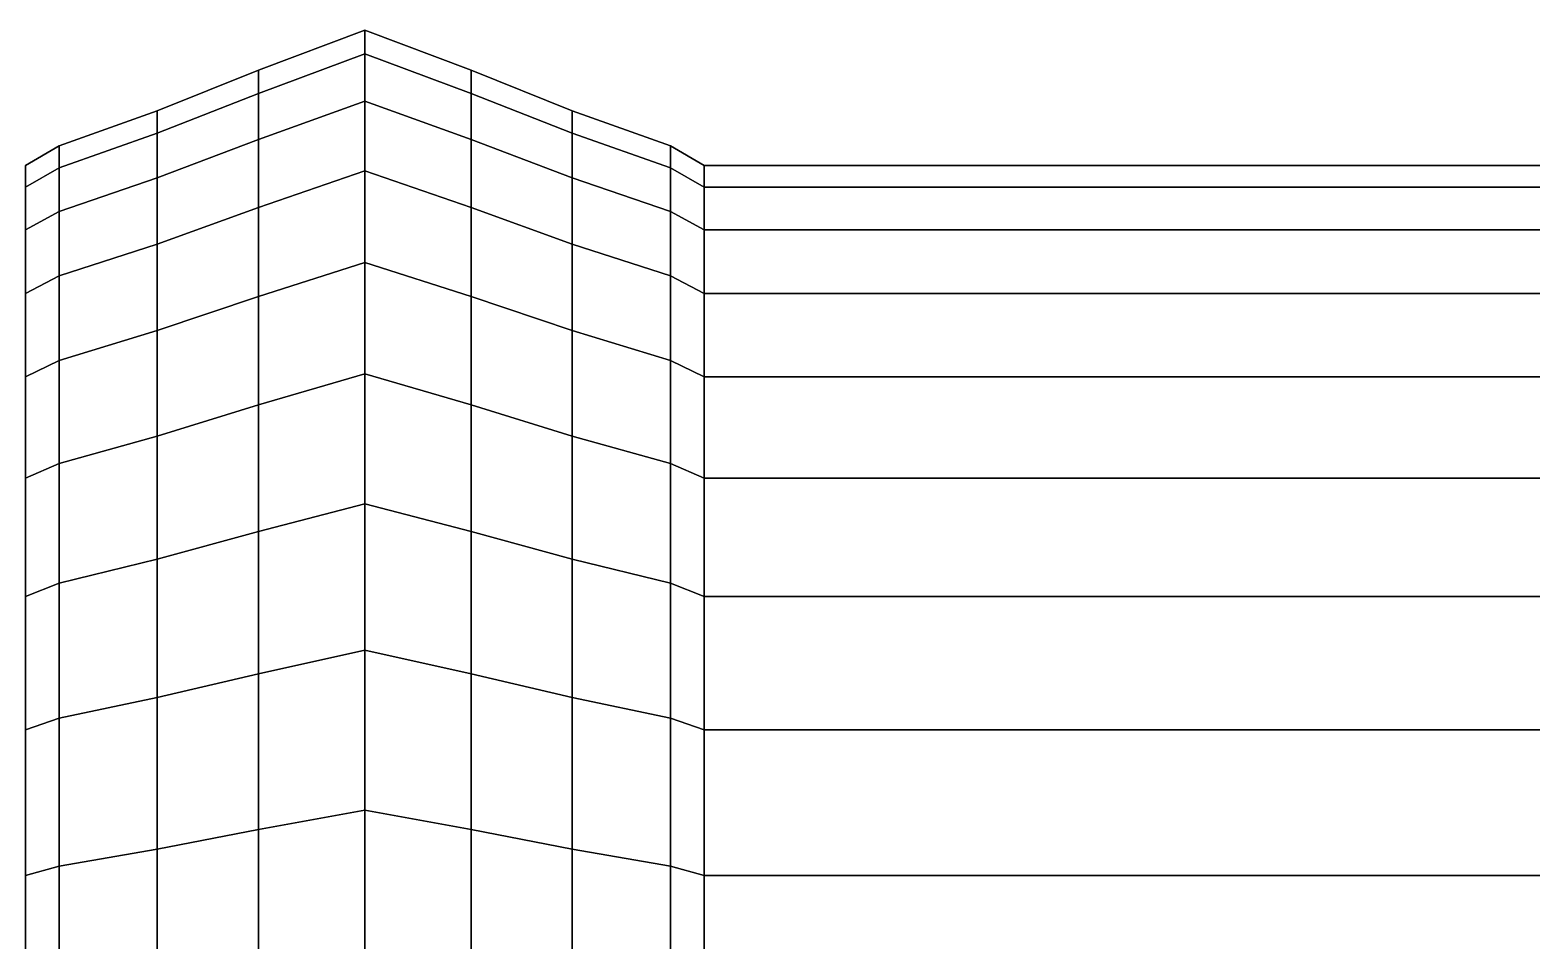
# Model space of a CAD drawing. Extents: x -4.7 to 8.2, y 0.4 to 1.1.
# Drawn here: x -3.8665 to -3.5376, y 0.8897 to 1.0891 of the extents above; entities that cross this region are included whole.
import ezdxf

# ---------------------------------------------------------------- set-up
doc = ezdxf.new("R2010")
doc.units = 0

msp = doc.modelspace()

# ---------------------------------------------------------------- linework, layer by layer
at = {"layer": 'polySurface8', "color": 253}
for points in [[(-3.7932, 1.08389, 2.32188), (-3.7932, 1.0891, 2.27646), (-3.81647, 1.08029, 2.27607), (-3.81647, 1.07522, 2.32073)], [(-3.7932, 1.0891, 2.27646), (-3.7932, 1.0891, 2.23067), (-3.81647, 1.08029, 2.23106), (-3.81647, 1.08029, 2.27607)], [(-3.7932, 1.0891, 2.23067), (-3.7932, 1.08389, 2.18525), (-3.81647, 1.07522, 2.1864), (-3.81647, 1.08029, 2.23106)], [(-3.76992, 1.07522, 2.32073), (-3.76992, 1.08029, 2.27607), (-3.7932, 1.0891, 2.27646), (-3.7932, 1.08389, 2.32188)], [(-3.76992, 1.08029, 2.27607), (-3.76992, 1.08029, 2.23106), (-3.7932, 1.0891, 2.23067), (-3.7932, 1.0891, 2.27646)], [(-3.76992, 1.08029, 2.23106), (-3.76992, 1.07522, 2.1864), (-3.7932, 1.08389, 2.18525), (-3.7932, 1.0891, 2.23067)], [(-3.7932, 1.07356, 2.36623), (-3.7932, 1.08389, 2.32188), (-3.81647, 1.07522, 2.32073), (-3.81647, 1.06516, 2.36433)], [(-3.7932, 1.08389, 2.18525), (-3.7932, 1.07356, 2.14091), (-3.81647, 1.06516, 2.14281), (-3.81647, 1.07522, 2.1864)], [(-3.76992, 1.06516, 2.36433), (-3.76992, 1.07522, 2.32073), (-3.7932, 1.08389, 2.32188), (-3.7932, 1.07356, 2.36623)], [(-3.76992, 1.07522, 2.1864), (-3.76992, 1.06516, 2.14281), (-3.7932, 1.07356, 2.14091), (-3.7932, 1.08389, 2.18525)], [(-3.81647, 1.07522, 2.32073), (-3.81647, 1.08029, 2.27607), (-3.83865, 1.07143, 2.27523), (-3.83865, 1.0665, 2.31823)], [(-3.81647, 1.08029, 2.27607), (-3.81647, 1.08029, 2.23106), (-3.83865, 1.07143, 2.2319), (-3.83865, 1.07143, 2.27523)], [(-3.81647, 1.08029, 2.23106), (-3.81647, 1.07522, 2.1864), (-3.83865, 1.0665, 2.18891), (-3.83865, 1.07143, 2.2319)], [(-3.74775, 1.0665, 2.31823), (-3.74775, 1.07143, 2.27523), (-3.76992, 1.08029, 2.27607), (-3.76992, 1.07522, 2.32073)], [(-3.74775, 1.07143, 2.27523), (-3.74775, 1.07143, 2.2319), (-3.76992, 1.08029, 2.23106), (-3.76992, 1.08029, 2.27607)], [(-3.74775, 1.07143, 2.2319), (-3.74775, 1.0665, 2.18891), (-3.76992, 1.07522, 2.1864), (-3.76992, 1.08029, 2.23106)], [(-3.81647, 1.06516, 2.36433), (-3.81647, 1.07522, 2.32073), (-3.83865, 1.0665, 2.31823), (-3.83865, 1.05672, 2.3602)], [(-3.81647, 1.07522, 2.1864), (-3.81647, 1.06516, 2.14281), (-3.83865, 1.05672, 2.14693), (-3.83865, 1.0665, 2.18891)], [(-3.7932, 1.05826, 2.40879), (-3.7932, 1.07356, 2.36623), (-3.81647, 1.06516, 2.36433), (-3.81647, 1.05027, 2.40618)], [(-3.7932, 1.07356, 2.14091), (-3.7932, 1.05826, 2.09834), (-3.81647, 1.05027, 2.10096), (-3.81647, 1.06516, 2.14281)], [(-3.76992, 1.05027, 2.40618), (-3.76992, 1.06516, 2.36433), (-3.7932, 1.07356, 2.36623), (-3.7932, 1.05826, 2.40879)], [(-3.76992, 1.06516, 2.14281), (-3.76992, 1.05027, 2.10096), (-3.7932, 1.05826, 2.09834), (-3.7932, 1.07356, 2.14091)], [(-3.74775, 1.05672, 2.3602), (-3.74775, 1.0665, 2.31823), (-3.76992, 1.07522, 2.32073), (-3.76992, 1.06516, 2.36433)], [(-3.74775, 1.0665, 2.18891), (-3.74775, 1.05672, 2.14693), (-3.76992, 1.06516, 2.14281), (-3.76992, 1.07522, 2.1864)], [(-3.83865, 1.0665, 2.31823), (-3.83865, 1.07143, 2.27523), (-3.86013, 1.06372, 2.27363), (-3.86013, 1.05891, 2.31345)], [(-3.83865, 1.07143, 2.27523), (-3.83865, 1.07143, 2.2319), (-3.86013, 1.06372, 2.2335), (-3.86013, 1.06372, 2.27363)], [(-3.83865, 1.07143, 2.2319), (-3.83865, 1.0665, 2.18891), (-3.86013, 1.05891, 2.19368), (-3.86013, 1.06372, 2.2335)], [(-3.72626, 1.05891, 2.31345), (-3.72626, 1.06372, 2.27363), (-3.74775, 1.07143, 2.27523), (-3.74775, 1.0665, 2.31823)], [(-3.72626, 1.06372, 2.27363), (-3.72626, 1.06372, 2.2335), (-3.74775, 1.07143, 2.2319), (-3.74775, 1.07143, 2.27523)], [(-3.72626, 1.06372, 2.2335), (-3.72626, 1.05891, 2.19368), (-3.74775, 1.0665, 2.18891), (-3.74775, 1.07143, 2.2319)], [(-3.83865, 1.05672, 2.3602), (-3.83865, 1.0665, 2.31823), (-3.86013, 1.05891, 2.31345), (-3.86013, 1.04938, 2.35233)], [(-3.83865, 1.0665, 2.18891), (-3.83865, 1.05672, 2.14693), (-3.86013, 1.04938, 2.15481), (-3.86013, 1.05891, 2.19368)], [(-3.72626, 1.04938, 2.35233), (-3.72626, 1.05891, 2.31345), (-3.74775, 1.0665, 2.31823), (-3.74775, 1.05672, 2.3602)], [(-3.72626, 1.05891, 2.19368), (-3.72626, 1.04938, 2.15481), (-3.74775, 1.05672, 2.14693), (-3.74775, 1.0665, 2.18891)], [(-3.86013, 1.05891, 2.31345), (-3.86013, 1.06372, 2.27363), (-3.86749, 1.05947, 2.27248), (-3.86749, 1.05473, 2.31)], [(-3.86013, 1.06372, 2.27363), (-3.86013, 1.06372, 2.2335), (-3.86749, 1.05947, 2.23466), (-3.86749, 1.05947, 2.27248)], [(-3.86013, 1.06372, 2.2335), (-3.86013, 1.05891, 2.19368), (-3.86749, 1.05473, 2.19713), (-3.86749, 1.05947, 2.23466)], [(-3.81647, 1.05027, 2.40618), (-3.81647, 1.06516, 2.36433), (-3.83865, 1.05672, 2.3602), (-3.83865, 1.04224, 2.40049)], [(-3.81647, 1.06516, 2.14281), (-3.81647, 1.05027, 2.10096), (-3.83865, 1.04224, 2.10664), (-3.83865, 1.05672, 2.14693)], [(-3.74775, 1.04224, 2.40049), (-3.74775, 1.05672, 2.3602), (-3.76992, 1.06516, 2.36433), (-3.76992, 1.05027, 2.40618)], [(-3.74775, 1.05672, 2.14693), (-3.74775, 1.04224, 2.10664), (-3.76992, 1.05027, 2.10096), (-3.76992, 1.06516, 2.14281)], [(-3.7189, 1.05473, 2.31), (-3.7189, 1.05947, 2.27248), (-3.72626, 1.06372, 2.27363), (-3.72626, 1.05891, 2.31345)], [(-3.7189, 1.05947, 2.27248), (-3.7189, 1.05947, 2.23466), (-3.72626, 1.06372, 2.2335), (-3.72626, 1.06372, 2.27363)], [(-3.7189, 1.05947, 2.23466), (-3.7189, 1.05473, 2.19713), (-3.72626, 1.05891, 2.19368), (-3.72626, 1.06372, 2.2335)], [(-3.7189, 1.05473, 2.19713), (-3.7189, 1.05947, 2.23466), (-3.15197, 1.05947, 2.23466), (-3.15197, 1.05473, 2.19713)], [(-3.7189, 1.05947, 2.23466), (-3.7189, 1.05947, 2.27248), (-3.15197, 1.05947, 2.27248), (-3.15197, 1.05947, 2.23466)], [(-3.7189, 1.05947, 2.27248), (-3.7189, 1.05473, 2.31), (-3.15197, 1.05473, 2.31), (-3.15197, 1.05947, 2.27248)], [(-3.86013, 1.04938, 2.35233), (-3.86013, 1.05891, 2.31345), (-3.86749, 1.05473, 2.31), (-3.86749, 1.04532, 2.34663)], [(-3.86013, 1.05891, 2.19368), (-3.86013, 1.04938, 2.15481), (-3.86749, 1.04532, 2.1605), (-3.86749, 1.05473, 2.19713)], [(-3.83865, 1.04224, 2.40049), (-3.83865, 1.05672, 2.3602), (-3.86013, 1.04938, 2.35233), (-3.86013, 1.03526, 2.38964)], [(-3.83865, 1.05672, 2.14693), (-3.83865, 1.04224, 2.10664), (-3.86013, 1.03526, 2.11749), (-3.86013, 1.04938, 2.15481)], [(-3.7932, 1.03824, 2.44892), (-3.7932, 1.05826, 2.40879), (-3.81647, 1.05027, 2.40618), (-3.81647, 1.03079, 2.44562)], [(-3.7932, 1.05826, 2.09834), (-3.7932, 1.03824, 2.05822), (-3.81647, 1.03079, 2.06151), (-3.81647, 1.05027, 2.10096)], [(-3.76992, 1.03079, 2.44562), (-3.76992, 1.05027, 2.40618), (-3.7932, 1.05826, 2.40879), (-3.7932, 1.03824, 2.44892)], [(-3.76992, 1.05027, 2.10096), (-3.76992, 1.03079, 2.06151), (-3.7932, 1.03824, 2.05822), (-3.7932, 1.05826, 2.09834)], [(-3.72626, 1.03526, 2.38964), (-3.72626, 1.04938, 2.35233), (-3.74775, 1.05672, 2.3602), (-3.74775, 1.04224, 2.40049)], [(-3.72626, 1.04938, 2.15481), (-3.72626, 1.03526, 2.11749), (-3.74775, 1.04224, 2.10664), (-3.74775, 1.05672, 2.14693)], [(-3.7189, 1.04532, 2.34663), (-3.7189, 1.05473, 2.31), (-3.72626, 1.05891, 2.31345), (-3.72626, 1.04938, 2.35233)], [(-3.7189, 1.05473, 2.19713), (-3.7189, 1.04532, 2.1605), (-3.72626, 1.04938, 2.15481), (-3.72626, 1.05891, 2.19368)], [(-3.7189, 1.04532, 2.1605), (-3.7189, 1.05473, 2.19713), (-3.15197, 1.05473, 2.19713), (-3.15197, 1.04532, 2.1605)], [(-3.7189, 1.05473, 2.31), (-3.7189, 1.04532, 2.34663), (-3.15197, 1.04532, 2.34663), (-3.15197, 1.05473, 2.31)], [(-3.86013, 1.03526, 2.38964), (-3.86013, 1.04938, 2.35233), (-3.86749, 1.04532, 2.34663), (-3.86749, 1.0314, 2.3818)], [(-3.86013, 1.04938, 2.15481), (-3.86013, 1.03526, 2.11749), (-3.86749, 1.0314, 2.12533), (-3.86749, 1.04532, 2.1605)], [(-3.81647, 1.03079, 2.44562), (-3.81647, 1.05027, 2.40618), (-3.83865, 1.04224, 2.40049), (-3.83865, 1.0233, 2.43846)], [(-3.81647, 1.05027, 2.10096), (-3.81647, 1.03079, 2.06151), (-3.83865, 1.0233, 2.06867), (-3.83865, 1.04224, 2.10664)], [(-3.74775, 1.0233, 2.43846), (-3.74775, 1.04224, 2.40049), (-3.76992, 1.05027, 2.40618), (-3.76992, 1.03079, 2.44562)], [(-3.74775, 1.04224, 2.10664), (-3.74775, 1.0233, 2.06867), (-3.76992, 1.03079, 2.06151), (-3.76992, 1.05027, 2.10096)], [(-3.7189, 1.0314, 2.3818), (-3.7189, 1.04532, 2.34663), (-3.72626, 1.04938, 2.35233), (-3.72626, 1.03526, 2.38964)], [(-3.7189, 1.04532, 2.1605), (-3.7189, 1.0314, 2.12533), (-3.72626, 1.03526, 2.11749), (-3.72626, 1.04938, 2.15481)], [(-3.7189, 1.0314, 2.12533), (-3.7189, 1.04532, 2.1605), (-3.15197, 1.04532, 2.1605), (-3.15197, 1.0314, 2.12533)], [(-3.7189, 1.04532, 2.34663), (-3.7189, 1.0314, 2.3818), (-3.15197, 1.0314, 2.3818), (-3.15197, 1.04532, 2.34663)], [(-3.83865, 1.0233, 2.43846), (-3.83865, 1.04224, 2.40049), (-3.86013, 1.03526, 2.38964), (-3.86013, 1.01678, 2.42481)], [(-3.83865, 1.04224, 2.10664), (-3.83865, 1.0233, 2.06867), (-3.86013, 1.01678, 2.08232), (-3.86013, 1.03526, 2.11749)], [(-3.72626, 1.01678, 2.42481), (-3.72626, 1.03526, 2.38964), (-3.74775, 1.04224, 2.40049), (-3.74775, 1.0233, 2.43846)], [(-3.72626, 1.03526, 2.11749), (-3.72626, 1.01678, 2.08232), (-3.74775, 1.0233, 2.06867), (-3.74775, 1.04224, 2.10664)], [(-3.7932, 1.01382, 2.48596), (-3.7932, 1.03824, 2.44892), (-3.81647, 1.03079, 2.44562), (-3.81647, 1.00702, 2.48204)], [(-3.7932, 1.03824, 2.05822), (-3.7932, 1.01382, 2.02118), (-3.81647, 1.00702, 2.0251), (-3.81647, 1.03079, 2.06151)], [(-3.76992, 1.00702, 2.48204), (-3.76992, 1.03079, 2.44562), (-3.7932, 1.03824, 2.44892), (-3.7932, 1.01382, 2.48596)], [(-3.76992, 1.03079, 2.06151), (-3.76992, 1.00702, 2.0251), (-3.7932, 1.01382, 2.02118), (-3.7932, 1.03824, 2.05822)], [(-3.86013, 1.01678, 2.42481), (-3.86013, 1.03526, 2.38964), (-3.86749, 1.0314, 2.3818), (-3.86749, 1.01318, 2.41494)], [(-3.86013, 1.03526, 2.11749), (-3.86013, 1.01678, 2.08232), (-3.86749, 1.01318, 2.09219), (-3.86749, 1.0314, 2.12533)], [(-3.7189, 1.01318, 2.41494), (-3.7189, 1.0314, 2.3818), (-3.72626, 1.03526, 2.38964), (-3.72626, 1.01678, 2.42481)], [(-3.7189, 1.0314, 2.12533), (-3.7189, 1.01318, 2.09219), (-3.72626, 1.01678, 2.08232), (-3.72626, 1.03526, 2.11749)], [(-3.81647, 1.00702, 2.48204), (-3.81647, 1.03079, 2.44562), (-3.83865, 1.0233, 2.43846), (-3.83865, 1.00018, 2.47352)], [(-3.81647, 1.03079, 2.06151), (-3.81647, 1.00702, 2.0251), (-3.83865, 1.00018, 2.03361), (-3.83865, 1.0233, 2.06867)], [(-3.74775, 1.00018, 2.47352), (-3.74775, 1.0233, 2.43846), (-3.76992, 1.03079, 2.44562), (-3.76992, 1.00702, 2.48204)], [(-3.74775, 1.0233, 2.06867), (-3.74775, 1.00018, 2.03361), (-3.76992, 1.00702, 2.0251), (-3.76992, 1.03079, 2.06151)], [(-3.7189, 1.01318, 2.09219), (-3.7189, 1.0314, 2.12533), (-3.15197, 1.0314, 2.12533), (-3.15197, 1.01318, 2.09219)], [(-3.7189, 1.0314, 2.3818), (-3.7189, 1.01318, 2.41494), (-3.15197, 1.01318, 2.41494), (-3.15197, 1.0314, 2.3818)], [(-3.83865, 1.00018, 2.47352), (-3.83865, 1.0233, 2.43846), (-3.86013, 1.01678, 2.42481), (-3.86013, 0.99423, 2.45728)], [(-3.83865, 1.0233, 2.06867), (-3.83865, 1.00018, 2.03361), (-3.86013, 0.99423, 2.04985), (-3.86013, 1.01678, 2.08232)], [(-3.72626, 0.99423, 2.45728), (-3.72626, 1.01678, 2.42481), (-3.74775, 1.0233, 2.43846), (-3.74775, 1.00018, 2.47352)], [(-3.72626, 1.01678, 2.08232), (-3.72626, 0.99423, 2.04985), (-3.74775, 1.00018, 2.03361), (-3.74775, 1.0233, 2.06867)], [(-3.86013, 0.99423, 2.45728), (-3.86013, 1.01678, 2.42481), (-3.86749, 1.01318, 2.41494), (-3.86749, 0.99095, 2.44554)], [(-3.86013, 1.01678, 2.08232), (-3.86013, 0.99423, 2.04985), (-3.86749, 0.99095, 2.06159), (-3.86749, 1.01318, 2.09219)], [(-3.7189, 0.99095, 2.44554), (-3.7189, 1.01318, 2.41494), (-3.72626, 1.01678, 2.42481), (-3.72626, 0.99423, 2.45728)], [(-3.7189, 1.01318, 2.09219), (-3.7189, 0.99095, 2.06159), (-3.72626, 0.99423, 2.04985), (-3.72626, 1.01678, 2.08232)], [(-3.7932, 0.98538, 2.51933), (-3.7932, 1.01382, 2.48596), (-3.81647, 1.00702, 2.48204), (-3.81647, 0.97934, 2.51485)], [(-3.7932, 1.01382, 2.02118), (-3.7932, 0.98538, 1.9878), (-3.81647, 0.97934, 1.99228), (-3.81647, 1.00702, 2.0251)], [(-3.76992, 0.97934, 2.51485), (-3.76992, 1.00702, 2.48204), (-3.7932, 1.01382, 2.48596), (-3.7932, 0.98538, 2.51933)], [(-3.76992, 1.00702, 2.0251), (-3.76992, 0.97934, 1.99228), (-3.7932, 0.98538, 1.9878), (-3.7932, 1.01382, 2.02118)], [(-3.7189, 0.99095, 2.06159), (-3.7189, 1.01318, 2.09219), (-3.15197, 1.01318, 2.09219), (-3.15197, 0.99095, 2.06159)], [(-3.7189, 1.01318, 2.41494), (-3.7189, 0.99095, 2.44554), (-3.15197, 0.99095, 2.44554), (-3.15197, 1.01318, 2.41494)], [(-3.81647, 0.97934, 2.51485), (-3.81647, 1.00702, 2.48204), (-3.83865, 1.00018, 2.47352), (-3.83865, 0.97326, 2.50511)], [(-3.81647, 1.00702, 2.0251), (-3.81647, 0.97934, 1.99228), (-3.83865, 0.97326, 2.00202), (-3.83865, 1.00018, 2.03361)], [(-3.74775, 0.97326, 2.50511), (-3.74775, 1.00018, 2.47352), (-3.76992, 1.00702, 2.48204), (-3.76992, 0.97934, 2.51485)], [(-3.74775, 1.00018, 2.03361), (-3.74775, 0.97326, 2.00202), (-3.76992, 0.97934, 1.99228), (-3.76992, 1.00702, 2.0251)], [(-3.83865, 0.97326, 2.50511), (-3.83865, 1.00018, 2.47352), (-3.86013, 0.99423, 2.45728), (-3.86013, 0.96797, 2.48654)], [(-3.83865, 1.00018, 2.03361), (-3.83865, 0.97326, 2.00202), (-3.86013, 0.96797, 2.0206), (-3.86013, 0.99423, 2.04985)], [(-3.72626, 0.96797, 2.48654), (-3.72626, 0.99423, 2.45728), (-3.74775, 1.00018, 2.47352), (-3.74775, 0.97326, 2.50511)], [(-3.72626, 0.99423, 2.04985), (-3.72626, 0.96797, 2.0206), (-3.74775, 0.97326, 2.00202), (-3.74775, 1.00018, 2.03361)], [(-3.86013, 0.96797, 2.48654), (-3.86013, 0.99423, 2.45728), (-3.86749, 0.99095, 2.44554), (-3.86749, 0.96506, 2.47311)], [(-3.86013, 0.99423, 2.04985), (-3.86013, 0.96797, 2.0206), (-3.86749, 0.96506, 2.03402), (-3.86749, 0.99095, 2.06159)], [(-3.7189, 0.96506, 2.47311), (-3.7189, 0.99095, 2.44554), (-3.72626, 0.99423, 2.45728), (-3.72626, 0.96797, 2.48654)], [(-3.7189, 0.99095, 2.06159), (-3.7189, 0.96506, 2.03402), (-3.72626, 0.96797, 2.0206), (-3.72626, 0.99423, 2.04985)], [(-3.7189, 0.96506, 2.03402), (-3.7189, 0.99095, 2.06159), (-3.15197, 0.99095, 2.06159), (-3.15197, 0.96506, 2.03402)], [(-3.7189, 0.99095, 2.44554), (-3.7189, 0.96506, 2.47311), (-3.15197, 0.96506, 2.47311), (-3.15197, 0.99095, 2.44554)], [(-3.7932, 0.95336, 2.54851), (-3.7932, 0.98538, 2.51933), (-3.81647, 0.97934, 2.51485), (-3.81647, 0.94818, 2.54354)], [(-3.7932, 0.98538, 1.9878), (-3.7932, 0.95336, 1.95862), (-3.81647, 0.94818, 1.96359), (-3.81647, 0.97934, 1.99228)], [(-3.76992, 0.94818, 2.54354), (-3.76992, 0.97934, 2.51485), (-3.7932, 0.98538, 2.51933), (-3.7932, 0.95336, 2.54851)], [(-3.76992, 0.97934, 1.99228), (-3.76992, 0.94818, 1.96359), (-3.7932, 0.95336, 1.95862), (-3.7932, 0.98538, 1.9878)], [(-3.81647, 0.94818, 2.54354), (-3.81647, 0.97934, 2.51485), (-3.83865, 0.97326, 2.50511), (-3.83865, 0.94296, 2.53273)], [(-3.81647, 0.97934, 1.99228), (-3.81647, 0.94818, 1.96359), (-3.83865, 0.94296, 1.9744), (-3.83865, 0.97326, 2.00202)], [(-3.74775, 0.94296, 2.53273), (-3.74775, 0.97326, 2.50511), (-3.76992, 0.97934, 2.51485), (-3.76992, 0.94818, 2.54354)], [(-3.74775, 0.97326, 2.00202), (-3.74775, 0.94296, 1.9744), (-3.76992, 0.94818, 1.96359), (-3.76992, 0.97934, 1.99228)], [(-3.83865, 0.94296, 2.53273), (-3.83865, 0.97326, 2.50511), (-3.86013, 0.96797, 2.48654), (-3.86013, 0.93842, 2.51212)], [(-3.83865, 0.97326, 2.00202), (-3.83865, 0.94296, 1.9744), (-3.86013, 0.93842, 1.99501), (-3.86013, 0.96797, 2.0206)], [(-3.72626, 0.93842, 2.51212), (-3.72626, 0.96797, 2.48654), (-3.74775, 0.97326, 2.50511), (-3.74775, 0.94296, 2.53273)], [(-3.72626, 0.96797, 2.0206), (-3.72626, 0.93842, 1.99501), (-3.74775, 0.94296, 1.9744), (-3.74775, 0.97326, 2.00202)], [(-3.86013, 0.93842, 2.51212), (-3.86013, 0.96797, 2.48654), (-3.86749, 0.96506, 2.47311), (-3.86749, 0.93592, 2.49722)], [(-3.86013, 0.96797, 2.0206), (-3.86013, 0.93842, 1.99501), (-3.86749, 0.93591, 2.00991), (-3.86749, 0.96506, 2.03402)], [(-3.7189, 0.93592, 2.49722), (-3.7189, 0.96506, 2.47311), (-3.72626, 0.96797, 2.48654), (-3.72626, 0.93842, 2.51212)], [(-3.7189, 0.96506, 2.03402), (-3.7189, 0.93591, 2.00991), (-3.72626, 0.93842, 1.99501), (-3.72626, 0.96797, 2.0206)], [(-3.7189, 0.93591, 2.00991), (-3.7189, 0.96506, 2.03402), (-3.15197, 0.96506, 2.03402), (-3.15197, 0.93591, 2.00991)], [(-3.7189, 0.96506, 2.47311), (-3.7189, 0.93592, 2.49722), (-3.15197, 0.93592, 2.49722), (-3.15197, 0.96506, 2.47311)], [(-3.7932, 0.91828, 2.57305), (-3.7932, 0.95336, 2.54851), (-3.81647, 0.94818, 2.54354), (-3.81647, 0.91403, 2.56766)], [(-3.7932, 0.95336, 1.95862), (-3.7932, 0.91828, 1.93409), (-3.81647, 0.91403, 1.93947), (-3.81647, 0.94818, 1.96359)], [(-3.76992, 0.91403, 2.56766), (-3.76992, 0.94818, 2.54354), (-3.7932, 0.95336, 2.54851), (-3.7932, 0.91828, 2.57305)], [(-3.76992, 0.94818, 1.96359), (-3.76992, 0.91403, 1.93947), (-3.7932, 0.91828, 1.93409), (-3.7932, 0.95336, 1.95862)], [(-3.81647, 0.91403, 2.56766), (-3.81647, 0.94818, 2.54354), (-3.83865, 0.94296, 2.53273), (-3.83865, 0.90976, 2.55595)], [(-3.81647, 0.94818, 1.96359), (-3.81647, 0.91403, 1.93947), (-3.83865, 0.90976, 1.95118), (-3.83865, 0.94296, 1.9744)], [(-3.74775, 0.90976, 2.55595), (-3.74775, 0.94296, 2.53273), (-3.76992, 0.94818, 2.54354), (-3.76992, 0.91403, 2.56766)], [(-3.74775, 0.94296, 1.9744), (-3.74775, 0.90976, 1.95118), (-3.76992, 0.91403, 1.93947), (-3.76992, 0.94818, 1.96359)], [(-3.83865, 0.90976, 2.55595), (-3.83865, 0.94296, 2.53273), (-3.86013, 0.93842, 2.51212), (-3.86013, 0.90603, 2.53363)], [(-3.83865, 0.94296, 1.9744), (-3.83865, 0.90976, 1.95118), (-3.86013, 0.90603, 1.97351), (-3.86013, 0.93842, 1.99501)], [(-3.72626, 0.90603, 2.53363), (-3.72626, 0.93842, 2.51212), (-3.74775, 0.94296, 2.53273), (-3.74775, 0.90976, 2.55595)], [(-3.72626, 0.93842, 1.99501), (-3.72626, 0.90603, 1.97351), (-3.74775, 0.90976, 1.95118), (-3.74775, 0.94296, 1.9744)], [(-3.86013, 0.90603, 2.53363), (-3.86013, 0.93842, 2.51212), (-3.86749, 0.93592, 2.49722), (-3.86749, 0.90398, 2.51749)], [(-3.86013, 0.93842, 1.99501), (-3.86013, 0.90603, 1.97351), (-3.86749, 0.90398, 1.98965), (-3.86749, 0.93591, 2.00991)], [(-3.7189, 0.90398, 2.51749), (-3.7189, 0.93592, 2.49722), (-3.72626, 0.93842, 2.51212), (-3.72626, 0.90603, 2.53363)], [(-3.7189, 0.93591, 2.00991), (-3.7189, 0.90398, 1.98965), (-3.72626, 0.90603, 1.97351), (-3.72626, 0.93842, 1.99501)], [(-3.7189, 0.93592, 2.49722), (-3.7189, 0.90398, 2.51749), (-3.15197, 0.90398, 2.51749), (-3.15197, 0.93592, 2.49722)], [(-3.7189, 0.90398, 1.98965), (-3.7189, 0.93591, 2.00991), (-3.15197, 0.93591, 2.00991), (-3.15197, 0.90398, 1.98965)], [(-3.7932, 0.88069, 2.59254), (-3.7932, 0.91828, 2.57305), (-3.81647, 0.91403, 2.56766), (-3.81647, 0.87744, 2.58682)], [(-3.7932, 0.91828, 1.93409), (-3.7932, 0.88069, 1.91459), (-3.81647, 0.87744, 1.92031), (-3.81647, 0.91403, 1.93947)], [(-3.76992, 0.87744, 2.58682), (-3.76992, 0.91403, 2.56766), (-3.7932, 0.91828, 2.57305), (-3.7932, 0.88069, 2.59254)], [(-3.76992, 0.91403, 1.93947), (-3.76992, 0.87744, 1.92031), (-3.7932, 0.88069, 1.91459), (-3.7932, 0.91828, 1.93409)], [(-3.81647, 0.87744, 2.58682), (-3.81647, 0.91403, 2.56766), (-3.83865, 0.90976, 2.55595), (-3.83865, 0.87417, 2.5744)], [(-3.81647, 0.91403, 1.93947), (-3.81647, 0.87744, 1.92031), (-3.83865, 0.87417, 1.93273), (-3.83865, 0.90976, 1.95118)], [(-3.74775, 0.87417, 2.5744), (-3.74775, 0.90976, 2.55595), (-3.76992, 0.91403, 2.56766), (-3.76992, 0.87744, 2.58682)], [(-3.74775, 0.90976, 1.95118), (-3.74775, 0.87417, 1.93273), (-3.76992, 0.87744, 1.92031), (-3.76992, 0.91403, 1.93947)], [(-3.83865, 0.87417, 2.5744), (-3.83865, 0.90976, 2.55595), (-3.86013, 0.90603, 2.53363), (-3.86013, 0.87133, 2.55071)], [(-3.83865, 0.90976, 1.95118), (-3.83865, 0.87417, 1.93273), (-3.86013, 0.87133, 1.95642), (-3.86013, 0.90603, 1.97351)], [(-3.72626, 0.87133, 2.55071), (-3.72626, 0.90603, 2.53363), (-3.74775, 0.90976, 2.55595), (-3.74775, 0.87417, 2.5744)], [(-3.72626, 0.90603, 1.97351), (-3.72626, 0.87133, 1.95642), (-3.74775, 0.87417, 1.93273), (-3.74775, 0.90976, 1.95118)], [(-3.86013, 0.87133, 2.55071), (-3.86013, 0.90603, 2.53363), (-3.86749, 0.90398, 2.51749), (-3.86749, 0.86976, 2.53359)], [(-3.86013, 0.90603, 1.97351), (-3.86013, 0.87133, 1.95642), (-3.86749, 0.86976, 1.97354), (-3.86749, 0.90398, 1.98965)], [(-3.7189, 0.86976, 2.53359), (-3.7189, 0.90398, 2.51749), (-3.72626, 0.90603, 2.53363), (-3.72626, 0.87133, 2.55071)], [(-3.7189, 0.90398, 1.98965), (-3.7189, 0.86976, 1.97354), (-3.72626, 0.87133, 1.95642), (-3.72626, 0.90603, 1.97351)], [(-3.7189, 0.86976, 1.97354), (-3.7189, 0.90398, 1.98965), (-3.15197, 0.90398, 1.98965), (-3.15197, 0.86976, 1.97354)], [(-3.7189, 0.90398, 2.51749), (-3.7189, 0.86976, 2.53359), (-3.15197, 0.86976, 2.53359), (-3.15197, 0.90398, 2.51749)]]:
    msp.add_3dface(points, dxfattribs=at)

doc.saveas('drawing.dxf')
